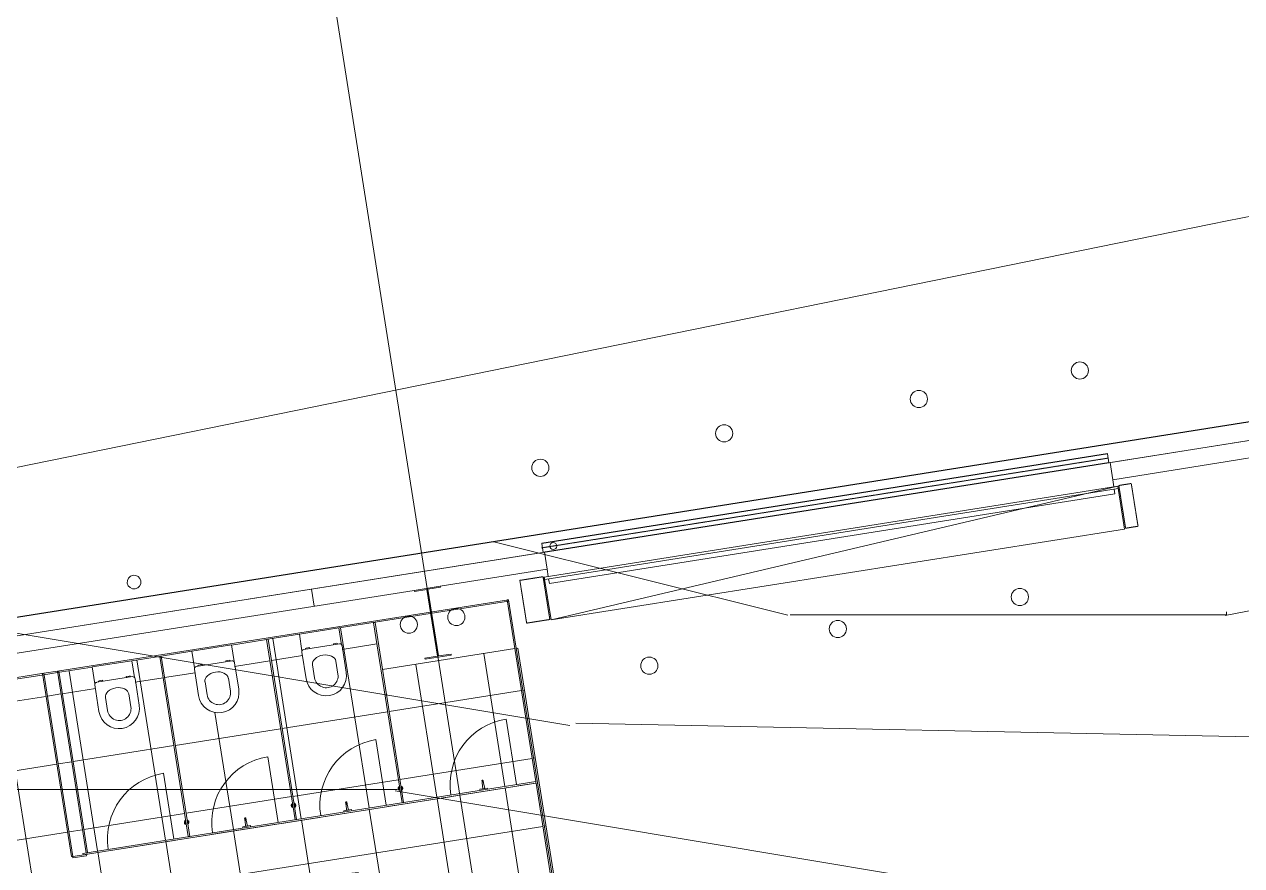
# Model space of a CAD drawing. Header units: millimetres. Extents: x 674 to 609626, y -20132 to 4061356.
# Drawn here: x 505561 to 516189, y 4037601 to 4044944 of the extents above; entities that cross this region are included whole.
import ezdxf

# ---------------------------------------------------------------- set-up
doc = ezdxf.new("R2010")
doc.units = ezdxf.units.MM
for name, pattern in [('Dash Small', [9, 3, -1.5, 3, -1.5]), ('Hidden', [6, 4, -2]), ('Hidden_2_', [4, 3, -1])]:
    doc.linetypes.add(name, pattern=pattern)
for name, color, linetype, lineweight in [('A-000-M_MASS', 13, 'Continuous', 25), ('A-000-MH_MASS', 13, 'Hidden_2_', 25), ('A-010-M_LINE', 90, 'Continuous', 18), ('A-230-H-FLOOR', 190, 'Continuous', 13), ('A-230-M_FLOOR', 192, 'Continuous', 13), ('A-325-M_DOOR', 31, 'Continuous', 13), ('A-325-M_DOOR_PANEL', 31, 'Continuous', 13), ('A-700-M_FFE', 30, 'Continuous', 13), ('C-953-M_PARKING', 70, 'Continuous', 13), ('F-670-M_FSP', 13, 'Continuous', 13), ('M-520-M_DRAINAGE_FW', 2, 'Continuous', 13), ('S-280-M_STRUCT_FRAME', 12, 'Continuous', 13), ('Z-030-M_GRID', 191, 'Continuous', 13), ('Z-060-M_DETAIL', 92, 'Continuous', 25)]:
    doc.layers.add(name, color=color, linetype=linetype, lineweight=lineweight)

# ---------------------------------------------------------------- blocks, each defined once
blk = doc.blocks.new('Hydrant_double6 - Hydrant_double-1019398-S0_021 - ROOF LOADING PLAN')
at = {"layer": 'F-670-M_FSP', "lineweight": 5}
for start, end in [(19.0004, 199.0004), (199.0004, 19.0004)]:
    blk.add_arc((-2397820, 3973209), 60, start, end, dxfattribs=at)
blk = doc.blocks.new('Structural Framing 16 - Structural Framing 1-1145737-S0_021 - ROOF LOADING PLAN')
at = {"layer": 'S-280-M_STRUCT_FRAME', "lineweight": 5}
for p, q in [((-2315487, 4040040), (-2315714, 4040004)), ((-2315714, 4040004), (-2315713, 4039995)), ((-2315713, 4039995), (-2315604, 4040012)), ((-2315604, 4040012), (-2315512, 4039429)), ((-2315594, 4040013), (-2315486, 4040031)), ((-2315502, 4039431), (-2315594, 4040013)), ((-2315486, 4040031), (-2315487, 4040040)), ((-2315512, 4039429), (-2315621, 4039412)), ((-2315619, 4039402), (-2315392, 4039438)), ((-2315393, 4039448), (-2315502, 4039431)), ((-2315392, 4039438), (-2315393, 4039448)), ((-2315621, 4039412), (-2315619, 4039402))]:
    blk.add_line(p, q, dxfattribs=at)
blk = doc.blocks.new('Downpipe - L Spreader - Default-3252556-S0_021 - ROOF LOADING PLAN')
at = {"layer": 'M-520-M_DRAINAGE_FW', "lineweight": 5}
for start, end in [(0, 180), (180, 0)]:
    blk.add_arc((-40, 150), 75, start, end, dxfattribs=at)
blk = doc.blocks.new('Door-Roller-Standard - D07_5000x3000x20-Flat-Standard Motor-Anodised Clear 2-2276732-S0_021 - ROOF LOADING PLAN')
at = {"layer": 'A-325-M_DOOR', "linetype": 'Dash Small', "lineweight": 5}
for p, q in [((-2750, -104), (-2750, -482)), ((-2545, -104), (-2750, -104)), ((-2545, -482), (-2545, -104)), ((2545, -104), (2655, -104)), ((2545, -482), (2545, -104)), ((2655, -104), (2655, -482)), ((-2750, -482), (-2545, -482)), ((2655, -482), (2545, -482))]:
    blk.add_line(p, q, dxfattribs=at)
blk = doc.blocks.new('X_Door-Panel-Roller-Standard - Standard-3126884-S0_021 - ROOF LOADING PLAN')
at = {"layer": 'A-325-M_DOOR', "lineweight": 5}
for p, q in [((-2535, -368), (2535, 10)), ((-2535, -368), (-2535, 10)), ((-2535, 10), (2535, 10)), ((2535, 10), (2535, -368)), ((2535, -368), (-2535, -368))]:
    blk.add_line(p, q, dxfattribs=at)
at = {"layer": 'A-325-M_DOOR_PANEL', "lineweight": 5}
for p, q in [((2535, 10), (-2535, 10)), ((-2535, 10), (-2535, -10)), ((2535, -10), (2535, 10)), ((-2535, -10), (2535, -10))]:
    blk.add_line(p, q, dxfattribs=at)
blk = doc.blocks.new('Bollard_Typical - 150mm Diameter - BOL002 _removable_-1561748-S0_021 - ROOF LOADING PLAN')
at = {"layer": 'C-953-M_PARKING', "lineweight": 5}
for start, end in [(360, 180), (180, 0)]:
    blk.add_arc((1.2, -75), 75, start, end, dxfattribs=at)
blk = doc.blocks.new('Bollard_Typical - 150mm Diameter - BOL001 _fixed_-1895789-S0_021 - ROOF LOADING PLAN')
at = {"layer": 'C-953-M_PARKING', "lineweight": 5}
for start, end in [(360, 180), (180, 0)]:
    blk.add_arc((1.2, -75), 75, start, end, dxfattribs=at)
blk = doc.blocks.new('aba - Plumbing Fixtures - Strip Drain - Stormtech - Custom Ass - FLW003 _Doors_-2276734-S0_021 - ROOF LOADING PLAN')
at = {"layer": 'A-000-M_MASS', "lineweight": 5}
blk.add_circle((0, -95), 30, dxfattribs=at)
at = {"layer": 'A-000-MH_MASS', "linetype": 'Hidden', "lineweight": 5}
blk.add_line((0, 10), (0, -5000), dxfattribs=at)
at = {"layer": 'M-520-M_DRAINAGE_FW', "lineweight": 5}
for p, q in [((-41, 0), (-41, -5000)), ((-38, -5000), (-38, 0)), ((0, 0), (0, -5000)), ((38, 0), (41, 0)), ((38, 0), (38, -5000)), ((41, 0), (41, -5000)), ((41, -5000), (38, -5000))]:
    blk.add_line(p, q, dxfattribs=at)
blk = doc.blocks.new('MTL_HEAVY-DUTY ROBE HOOK - B-2116 - MTL_HEAVY-DUTY ROBE HOOK - B-2116-V142-S0_021 - ROOF LOADING PLAN')
at = {"layer": 'A-700-M_FFE', "lineweight": 5}
for p, q in [((-35, 0), (-34, -10)), ((34, -10), (-34, -10)), ((34, -10), (-34, -10)), ((-8, -10), (-5, -62)), ((-8, -10), (8, -10)), ((-8, -10), (8, -10)), ((-5, -65), (-5, -67)), ((-5, -67), (-5, -69)), ((4, -10), (-4, -10)), ((4, -10), (-4, -10)), ((1, -10), (-1, -10)), ((-1, -10), (1, -10)), ((1, -67), (-1, -67)), ((1, -67), (-1, -67)), ((5, -62), (8, -10)), ((5, -67), (5, -65)), ((5, -69), (5, -67)), ((34, -10), (35, 0))]:
    blk.add_line(p, q, dxfattribs=at)
at = {"layer": 'A-700-M_FFE', "lineweight": 5, "flags": 128}
for points in [[(-5, -65), (-5, -63), (-5, -62)], [(-5, -79), (-5, -79), (-5, -79), (-5, -79), (-5, -79), (-5, -79), (-5, -79), (-5, -78), (-5, -78), (-5, -78), (-5, -78), (-5, -78), (-5, -78), (-5, -77), (-5, -77), (-5, -77), (-5, -77), (-5, -77), (-5, -76), (-5, -76), (-5, -76), (-5, -75), (-5, -75), (-5, -75), (-5, -74), (-5, -74), (-5, -74), (-5, -73), (-5, -73), (-5, -73), (-5, -72), (-5, -72), (-5, -71), (-5, -71), (-5, -71), (-5, -70), (-5, -70), (-5, -70), (-5, -69), (-5, -69)], [(0, -73), (-5, -76), (-5, -82), (0, -85)], [(0, -84), (0, -84), (0, -84), (-1, -84), (-1, -84), (-1, -84), (-1, -84), (-1, -84), (-2, -84), (-2, -84), (-2, -84), (-2, -84), (-2, -83), (-2, -83), (-3, -83), (-3, -83), (-3, -83), (-3, -83), (-3, -83), (-3, -83), (-4, -82), (-4, -82), (-4, -82), (-4, -82), (-4, -82), (-4, -82), (-4, -82), (-4, -81), (-5, -81), (-5, -81), (-5, -81), (-5, -81), (-5, -80), (-5, -80), (-5, -80), (-5, -80), (-5, -80), (-5, -79), (-5, -79), (-5, -79), (-5, -79)], [(0, -85), (5, -82), (5, -76), (0, -73)], [(5, -79), (5, -79), (5, -79), (5, -80), (5, -80), (5, -80), (5, -80), (5, -80), (5, -81), (5, -81), (5, -81), (5, -81), (4, -81), (4, -81), (4, -82), (4, -82), (4, -82), (4, -82), (4, -82), (4, -82), (3, -83), (3, -83), (3, -83), (3, -83), (3, -83), (3, -83), (3, -83), (2, -83), (2, -84), (2, -84), (2, -84), (2, -84), (1, -84), (1, -84), (1, -84), (1, -84), (1, -84), (0, -84), (0, -84), (0, -84), (0, -84)], [(5, -62), (5, -64), (5, -65)], [(5, -69), (5, -69), (5, -70), (5, -70), (5, -71), (5, -71), (5, -71), (5, -72), (5, -72), (5, -73), (5, -73), (5, -73), (5, -74), (5, -74), (5, -74), (5, -75), (5, -75), (5, -75), (5, -76), (5, -76), (5, -76), (5, -76), (5, -77), (5, -77), (5, -77), (5, -77), (5, -78), (5, -78), (5, -78), (5, -78), (5, -78), (5, -78), (5, -79), (5, -79), (5, -79), (5, -79), (5, -79), (5, -79), (5, -79), (5, -79)]]:
    blk.add_lwpolyline(points, dxfattribs=at)
at = {"layer": 'A-700-M_FFE', "lineweight": 5}
for start, end in [(90, 270), (270, 90)]:
    blk.add_arc((0, -79), 6, start, end, dxfattribs=at)
blk = doc.blocks.new('MTL_HEAVY-DUTY ROBE HOOK - B-2116 - MTL_HEAVY-DUTY ROBE HOOK - B-2116-V143-S0_021 - ROOF LOADING PLAN')
at = {"layer": 'A-700-M_FFE', "lineweight": 5}
for p, q in [((-35, 0), (-34, -10)), ((34, -10), (-34, -10)), ((34, -10), (-34, -10)), ((-8, -10), (-5, -62)), ((-8, -10), (8, -10)), ((-8, -10), (8, -10)), ((-5, -65), (-5, -67)), ((-5, -67), (-5, -69)), ((4, -10), (-4, -10)), ((4, -10), (-4, -10)), ((1, -10), (-1, -10)), ((-1, -10), (1, -10)), ((1, -67), (-1, -67)), ((1, -67), (-1, -67)), ((5, -62), (8, -10)), ((5, -67), (5, -65)), ((5, -69), (5, -67)), ((34, -10), (35, 0))]:
    blk.add_line(p, q, dxfattribs=at)
at = {"layer": 'A-700-M_FFE', "lineweight": 5, "flags": 128}
for points in [[(-5, -65), (-5, -63), (-5, -62)], [(-5, -79), (-5, -79), (-5, -79), (-5, -79), (-5, -79), (-5, -79), (-5, -79), (-5, -78), (-5, -78), (-5, -78), (-5, -78), (-5, -78), (-5, -78), (-5, -77), (-5, -77), (-5, -77), (-5, -77), (-5, -77), (-5, -76), (-5, -76), (-5, -76), (-5, -75), (-5, -75), (-5, -75), (-5, -74), (-5, -74), (-5, -74), (-5, -73), (-5, -73), (-5, -73), (-5, -72), (-5, -72), (-5, -71), (-5, -71), (-5, -71), (-5, -70), (-5, -70), (-5, -70), (-5, -69), (-5, -69)], [(0, -73), (-5, -76), (-5, -82), (0, -85)], [(0, -84), (0, -84), (0, -84), (-1, -84), (-1, -84), (-1, -84), (-1, -84), (-1, -84), (-2, -84), (-2, -84), (-2, -84), (-2, -84), (-2, -83), (-2, -83), (-3, -83), (-3, -83), (-3, -83), (-3, -83), (-3, -83), (-3, -83), (-4, -82), (-4, -82), (-4, -82), (-4, -82), (-4, -82), (-4, -82), (-4, -82), (-4, -81), (-5, -81), (-5, -81), (-5, -81), (-5, -81), (-5, -80), (-5, -80), (-5, -80), (-5, -80), (-5, -80), (-5, -79), (-5, -79), (-5, -79), (-5, -79)], [(0, -85), (5, -82), (5, -76), (0, -73)], [(5, -79), (5, -79), (5, -79), (5, -80), (5, -80), (5, -80), (5, -80), (5, -80), (5, -81), (5, -81), (5, -81), (5, -81), (4, -81), (4, -81), (4, -82), (4, -82), (4, -82), (4, -82), (4, -82), (4, -82), (3, -83), (3, -83), (3, -83), (3, -83), (3, -83), (3, -83), (3, -83), (2, -83), (2, -84), (2, -84), (2, -84), (2, -84), (1, -84), (1, -84), (1, -84), (1, -84), (1, -84), (0, -84), (0, -84), (0, -84), (0, -84)], [(5, -62), (5, -64), (5, -65)], [(5, -69), (5, -69), (5, -70), (5, -70), (5, -71), (5, -71), (5, -71), (5, -72), (5, -72), (5, -73), (5, -73), (5, -73), (5, -74), (5, -74), (5, -74), (5, -75), (5, -75), (5, -75), (5, -76), (5, -76), (5, -76), (5, -76), (5, -77), (5, -77), (5, -77), (5, -77), (5, -78), (5, -78), (5, -78), (5, -78), (5, -78), (5, -78), (5, -79), (5, -79), (5, -79), (5, -79), (5, -79), (5, -79), (5, -79), (5, -79)]]:
    blk.add_lwpolyline(points, dxfattribs=at)
at = {"layer": 'A-700-M_FFE', "lineweight": 5}
for start, end in [(90, 270), (270, 90)]:
    blk.add_arc((0, -79), 6, start, end, dxfattribs=at)
blk = doc.blocks.new('MTL_HEAVY-DUTY ROBE HOOK - B-2116 - MTL_HEAVY-DUTY ROBE HOOK - B-2116-V144-S0_021 - ROOF LOADING PLAN')
at = {"layer": 'A-700-M_FFE', "lineweight": 5}
for p, q in [((-35, 0), (-34, -10)), ((34, -10), (-34, -10)), ((34, -10), (-34, -10)), ((-8, -10), (-5, -62)), ((-8, -10), (8, -10)), ((-8, -10), (8, -10)), ((-5, -65), (-5, -67)), ((-5, -67), (-5, -69)), ((4, -10), (-4, -10)), ((4, -10), (-4, -10)), ((1, -10), (-1, -10)), ((-1, -10), (1, -10)), ((1, -67), (-1, -67)), ((1, -67), (-1, -67)), ((5, -62), (8, -10)), ((5, -67), (5, -65)), ((5, -69), (5, -67)), ((34, -10), (35, 0))]:
    blk.add_line(p, q, dxfattribs=at)
at = {"layer": 'A-700-M_FFE', "lineweight": 5, "flags": 128}
for points in [[(-5, -65), (-5, -63), (-5, -62)], [(-5, -79), (-5, -79), (-5, -79), (-5, -79), (-5, -79), (-5, -79), (-5, -79), (-5, -78), (-5, -78), (-5, -78), (-5, -78), (-5, -78), (-5, -78), (-5, -77), (-5, -77), (-5, -77), (-5, -77), (-5, -77), (-5, -76), (-5, -76), (-5, -76), (-5, -75), (-5, -75), (-5, -75), (-5, -74), (-5, -74), (-5, -74), (-5, -73), (-5, -73), (-5, -73), (-5, -72), (-5, -72), (-5, -71), (-5, -71), (-5, -71), (-5, -70), (-5, -70), (-5, -70), (-5, -69), (-5, -69)], [(0, -73), (-5, -76), (-5, -82), (0, -85)], [(0, -84), (0, -84), (0, -84), (-1, -84), (-1, -84), (-1, -84), (-1, -84), (-1, -84), (-2, -84), (-2, -84), (-2, -84), (-2, -84), (-2, -83), (-2, -83), (-3, -83), (-3, -83), (-3, -83), (-3, -83), (-3, -83), (-3, -83), (-4, -82), (-4, -82), (-4, -82), (-4, -82), (-4, -82), (-4, -82), (-4, -82), (-4, -81), (-5, -81), (-5, -81), (-5, -81), (-5, -81), (-5, -80), (-5, -80), (-5, -80), (-5, -80), (-5, -80), (-5, -79), (-5, -79), (-5, -79), (-5, -79)], [(0, -85), (5, -82), (5, -76), (0, -73)], [(5, -79), (5, -79), (5, -79), (5, -80), (5, -80), (5, -80), (5, -80), (5, -80), (5, -81), (5, -81), (5, -81), (5, -81), (4, -81), (4, -81), (4, -82), (4, -82), (4, -82), (4, -82), (4, -82), (4, -82), (3, -83), (3, -83), (3, -83), (3, -83), (3, -83), (3, -83), (3, -83), (2, -83), (2, -84), (2, -84), (2, -84), (2, -84), (1, -84), (1, -84), (1, -84), (1, -84), (1, -84), (0, -84), (0, -84), (0, -84), (0, -84)], [(5, -62), (5, -64), (5, -65)], [(5, -69), (5, -69), (5, -70), (5, -70), (5, -71), (5, -71), (5, -71), (5, -72), (5, -72), (5, -73), (5, -73), (5, -73), (5, -74), (5, -74), (5, -74), (5, -75), (5, -75), (5, -75), (5, -76), (5, -76), (5, -76), (5, -76), (5, -77), (5, -77), (5, -77), (5, -77), (5, -78), (5, -78), (5, -78), (5, -78), (5, -78), (5, -78), (5, -79), (5, -79), (5, -79), (5, -79), (5, -79), (5, -79), (5, -79), (5, -79)]]:
    blk.add_lwpolyline(points, dxfattribs=at)
at = {"layer": 'A-700-M_FFE', "lineweight": 5}
for start, end in [(90, 270), (270, 90)]:
    blk.add_arc((0, -79), 6, start, end, dxfattribs=at)
blk = doc.blocks.new('WALL_FINISH - M-TIL2 Wall Tile-3194670-S0_021 - ROOF LOADING PLAN')
at = {"layer": 'A-000-M_MASS', "lineweight": 5}
for p, q in [((2069, 0), (0, 0)), ((0, 0), (0, -12)), ((2069, -12), (2069, 0)), ((500, -12), (919, -12)), ((1357, -12), (2069, -12))]:
    blk.add_line(p, q, dxfattribs=at)
blk = doc.blocks.new('WALL_FINISH - M-TIL2 Wall Tile-2727532-S0_021 - ROOF LOADING PLAN')
at = {"layer": 'A-000-M_MASS', "lineweight": 5}
for p, q in [((1618, 0), (0, 0)), ((0, 0), (0, -12)), ((1618, -12), (1618, 0)), ((0, -12), (1618, -12))]:
    blk.add_line(p, q, dxfattribs=at)
blk = doc.blocks.new('WALL_FINISH - M-TIL2 Wall Tile-V136-S0_021 - ROOF LOADING PLAN')
at = {"layer": 'A-000-M_MASS', "lineweight": 5}
for p, q in [((120, 0), (0, 0)), ((0, 0), (0, -12)), ((120, -12), (120, 0)), ((0, -12), (120, -12))]:
    blk.add_line(p, q, dxfattribs=at)
blk = doc.blocks.new('WALL_FINISH - M-TIL2 Wall Tile-V145-S0_021 - ROOF LOADING PLAN')
at = {"layer": 'A-000-M_MASS', "lineweight": 5}
for p, q in [((0, 0), (0, -12)), ((1618, 0), (13, 0)), ((1618, -12), (1618, 0)), ((13, -12), (1618, -12))]:
    blk.add_line(p, q, dxfattribs=at)
blk = doc.blocks.new('WALL_FINISH - M-TIL2 Wall Tile-2942505-S0_021 - ROOF LOADING PLAN')
at = {"layer": 'A-000-M_MASS', "lineweight": 5}
for p, q in [((3987, 0), (0, 0)), ((0, 0), (0, -12)), ((3987, -12), (3987, 0)), ((0, -12), (307, -12)), ((657, -12), (902, -12)), ((915, -12), (1187, -12)), ((1537, -12), (1847, -12)), ((1860, -12), (2138, -12)), ((2488, -12), (3987, -12))]:
    blk.add_line(p, q, dxfattribs=at)
blk = doc.blocks.new('WALL_FINISH - M-TIL2 Wall Tile-2727529-S0_021 - ROOF LOADING PLAN')
at = {"layer": 'A-000-M_MASS', "lineweight": 5}
for p, q in [((4720, 0), (0, 0)), ((0, 0), (0, -12)), ((4720, -12), (4720, 0)), ((0, -12), (1605, -12)), ((1618, -12), (3117, -12)), ((3130, -12), (4720, -12))]:
    blk.add_line(p, q, dxfattribs=at)
blk = doc.blocks.new('766100W_BK_File_Rfa_149477_ori_2017Feb14134504 - Liano-2527012-S0_021 - ROOF LOADING PLAN')
at = {"layer": 'M-520-M_DRAINAGE_FW', "lineweight": 5}
for p, q in [((-2381229, 3975038), (-2381560, 3974924)), ((-2381181, 3974898), (-2381229, 3975038)), ((-2381560, 3974924), (-2381512, 3974784)), ((-2381200, 3974902), (-2381499, 3974799)), ((-2381253, 3974894), (-2381225, 3974903)), ((-2381452, 3974825), (-2381480, 3974815)), ((-2381449, 3974816), (-2381452, 3974825)), ((-2381250, 3974884), (-2381253, 3974894)), ((-2381099, 3974668), (-2381175, 3974889)), ((-2381511, 3974774), (-2381435, 3974552)), ((-2381205, 3974748), (-2381168, 3974639)), ((-2381400, 3974681), (-2381363, 3974572))]:
    blk.add_line(p, q, dxfattribs=at)
for centre, radius, start, end in [((-2381222, 3974894), 9.93, 21.1309, 109), ((-2381194, 3974883), 19.9, 19, 109), ((-2381194, 3974883), 19.9, 19, 49.4243), ((-2381492, 3974780), 19.9, 109, 199), ((-2381477, 3974806), 9.93, 109, 196.8691), ((-2381492, 3974780), 19.9, 168.5757, 199), ((-2381267, 3974610), 178, 199, 19), ((-2381265, 3974606), 103, 198.998, 19)]:
    blk.add_arc(centre, radius, start, end, dxfattribs=at)
blk.add_ellipse((-2381303, 3974714), major_axis=(97.6, 33.6), ratio=0.677893, start_param=0, end_param=3.137977, dxfattribs=at)
blk = doc.blocks.new('Toilet Partition_4 cubicles with shower - Toilet Partition_4 cubicles with shower-3227779-S0_021 - ROOF LOADING PLAN')
at = {"layer": 'A-700-M_FFE', "lineweight": 5}
for p, q in [((-938, 1606), (-951, 1606)), ((-951, 1606), (-951, 13)), ((-938, 13), (-938, 1606)), ((7, 1606), (-6, 1606)), ((-6, 1606), (-6, 13)), ((7, 13), (7, 1606)), ((952, 1603), (939, 1603)), ((939, 1603), (939, 13)), ((952, 13), (952, 1603)), ((-1078, 13), (-1078, 593)), ((-156, 13), (-156, 593)), ((800, 13), (800, 593)), ((1951, 13), (1951, 593)), ((2121, 13), (-1883, 13)), ((-1883, 13), (-1883, 0)), ((-1883, 0), (2121, 0)), ((-1658, 0), (-1078, 0)), ((-1067, 0), (-746, 0)), ((-951, 13), (-938, 13)), ((-736, 0), (-156, 0)), ((-146, 0), (208, 0)), ((-6, 13), (7, 13)), ((221, 0), (800, 0)), ((810, 0), (1362, 0)), ((939, 13), (952, 13)), ((1371, 0), (1951, 0)), ((1961, 0), (2121, 0)), ((2121, 0), (2121, 13))]:
    blk.add_line(p, q, dxfattribs=at)
for centre, radius, start, end in [((-1078, 13), 580, 89.9996, 179.9853), ((-156, 13), 580, 89.9996, 179.9853), ((800, 13), 580, 89.9996, 179.9853), ((1951, 13), 580, 89.9996, 179.9853), ((-945, 139), 20, 109, 199), ((-945, 139), 20, 154, 184), ((-945, 139), 20, 199, 244), ((-945, 139), 15, 124, 199), ((-945, 139), 15, 169, 184), ((-945, 139), 15, 199, 244), ((-945, 139), 15, 214, 244), ((-945, 139), 10, 169, 184), ((-945, 139), 20, 19, 79), ((-945, 139), 20, 49, 79), ((-945, 139), 15, 289, 19), ((-945, 139), 15, 289, 304), ((-945, 139), 15, 19, 64), ((-945, 139), 15, 49, 64), ((-945, 139), 20, 289, 19), ((-945, 139), 20, 289, 304), ((-945, 139), 15, 349, 4), ((-945, 139), 20, 334, 4), ((0, 139), 20, 109, 199), ((0, 139), 20, 139, 199), ((0, 139), 20, 199, 244), ((0, 139), 15, 109, 199), ((0, 139), 15, 109, 184), ((0, 139), 15, 199, 244), ((0, 139), 20, 229, 244), ((0, 139), 15, 214, 244), ((0, 139), 10, 124, 139), ((0, 139), 10, 124, 139), ((0, 139), 15, 289, 19), ((0, 139), 15, 289, 304), ((0, 139), 15, 19, 64), ((0, 139), 15, 19, 64), ((0, 139), 10, 34, 49), ((0, 139), 10, 34, 49), ((0, 139), 20, 289, 19), ((0, 139), 20, 19, 64), ((0, 139), 20, 49, 64), ((0, 139), 15, 334, 19), ((0, 139), 20, 319, 4), ((945, 139), 20, 109, 199), ((945, 139), 20, 154, 184), ((945, 139), 20, 199, 244), ((945, 139), 15, 124, 199), ((945, 139), 15, 199, 244), ((945, 139), 15, 214, 244), ((945, 139), 20, 19, 79), ((945, 139), 20, 49, 79), ((945, 139), 15, 289, 19), ((945, 139), 15, 289, 304), ((945, 139), 15, 19, 64), ((945, 139), 15, 49, 64), ((945, 139), 20, 289, 19), ((945, 139), 20, 319, 4)]:
    blk.add_arc(centre, radius, start, end, dxfattribs=at)
blk = doc.blocks.new('25021-APA-ZZ-ZZ-M3-AR-000001_V3_rvt-2-S0_021 - ROOF LOADING PLAN')
at = {"layer": 'A-230-H-FLOOR', "lineweight": 5}
h = blk.add_hatch(dxfattribs=at)
h.set_pattern_fill('FP_38', color=256, style=0, pattern_type=2)
h.set_pattern_definition([(9, (-2322025.1, 4036485.4), (-93.86, 592.613), []), (99, (-2322025.1, 4036485.4), (-592.613, -93.86), [])])
h.paths.add_polyline_path([(-2318051, 4036266), (-2318867, 4036137), (-2318616, 4034553), (-2318628, 4034551), (-2318879, 4036135), (-2318998, 4036116), (-2318999, 4036128), (-2317964, 4036292), (-2317962, 4036280)])
h.paths.add_polyline_path([(-2318577, 4037700), (-2318575, 4037688), (-2318694, 4037669), (-2318696, 4037681), (-2318605, 4037695)])
h.paths.add_polyline_path([(-2320048, 4036246), (-2320036, 4036248), (-2320017, 4036130), (-2320029, 4036128), (-2320037, 4036179)])
h.paths.add_polyline_path([(-2320366, 4034271), (-2314139, 4035258), (-2314810, 4039500), (-2314825, 4039497), (-2314154, 4035260), (-2317712, 4034697), (-2317962, 4036267), (-2318049, 4036253), (-2318051, 4036266), (-2314417, 4036842), (-2314651, 4038322), (-2318607, 4037700), (-2318608, 4037708), (-2318579, 4037713), (-2318830, 4039298), (-2318949, 4039280), (-2318696, 4037681), (-2318707, 4037679), (-2318961, 4039266), (-2319650, 4039156), (-2319648, 4039143), (-2320080, 4039075), (-2320083, 4039088), (-2320496, 4039020), (-2320059, 4036257), (-2320049, 4036254), (-2320048, 4036246), (-2320551, 4036168), (-2320992, 4038956), (-2321105, 4038938), (-2321096, 4038880), (-2321064, 4038885), (-2321017, 4038588), (-2321049, 4038583), (-2320369, 4034294)])
h.paths.add_polyline_path([(-2320254, 4034294), (-2320530, 4036048), (-2320029, 4036128), (-2320027, 4036116), (-2320518, 4036036), (-2320242, 4034308), (-2318761, 4034545), (-2319009, 4036114), (-2318998, 4036116), (-2318747, 4034533), (-2320242, 4034296)])
h.paths.add_polyline_path([(-2318492, 4034573), (-2318504, 4034582), (-2318532, 4034938), (-2318525, 4034962), (-2318501, 4034994), (-2318492, 4035002), (-2318473, 4035013), (-2318449, 4035020), (-2318105, 4035070), (-2318084, 4035066), (-2318062, 4035054), (-2318031, 4035020), (-2318029, 4035017), (-2318021, 4034994), (-2317946, 4034670), (-2317954, 4034658), (-2318021, 4034648)])
h.paths.add_polyline_path([(-2317702, 4034710), (-2317452, 4034750), (-2317516, 4035188), (-2317506, 4035228), (-2317481, 4035272), (-2317443, 4035308), (-2317400, 4035330), (-2317368, 4035340), (-2317322, 4035341), (-2317277, 4035330), (-2317236, 4035308), (-2317198, 4035269), (-2317178, 4035237), (-2317165, 4035192), (-2317106, 4034805), (-2316844, 4034846), (-2317074, 4036272), (-2317085, 4036283), (-2317075, 4036304), (-2317091, 4036405), (-2317609, 4036323), (-2317608, 4036276), (-2317613, 4036275), (-2317621, 4036321), (-2317949, 4036269), (-2317713, 4034785)])
h.paths.add_polyline_path([(-2316832, 4034848), (-2316569, 4034890), (-2316632, 4035316), (-2316622, 4035356), (-2316595, 4035402), (-2316559, 4035436), (-2316516, 4035458), (-2316484, 4035468), (-2316438, 4035469), (-2316392, 4035458), (-2316352, 4035436), (-2316314, 4035397), (-2316294, 4035365), (-2316281, 4035320), (-2316222, 4034945), (-2315962, 4034986), (-2316188, 4036408), (-2316199, 4036413), (-2316199, 4036483), (-2316209, 4036545), (-2316701, 4036466), (-2316699, 4036420), (-2316704, 4036419), (-2316713, 4036465), (-2317078, 4036407), (-2317057, 4036299), (-2317046, 4036283), (-2317054, 4036253), (-2316899, 4035272)])
h.paths.add_polyline_path([(-2315949, 4034988), (-2315687, 4035029), (-2315749, 4035456), (-2315740, 4035496), (-2315713, 4035542), (-2315676, 4035576), (-2315634, 4035598), (-2315601, 4035608), (-2315543, 4035606), (-2315510, 4035598), (-2315469, 4035576), (-2315430, 4035534), (-2315411, 4035504), (-2315398, 4035460), (-2315340, 4035084), (-2315079, 4035126), (-2315310, 4036548), (-2315321, 4036559), (-2315310, 4036581), (-2315326, 4036684), (-2315792, 4036611), (-2315790, 4036564), (-2315796, 4036567), (-2315804, 4036609), (-2316196, 4036547), (-2316179, 4036442), (-2316166, 4036436), (-2316167, 4036415), (-2316173, 4036404), (-2315994, 4035272)])
h.paths.add_polyline_path([(-2315067, 4035128), (-2314790, 4035172), (-2314854, 4035610), (-2314844, 4035650), (-2314817, 4035696), (-2314781, 4035730), (-2314739, 4035752), (-2314706, 4035762), (-2314651, 4035761), (-2314615, 4035752), (-2314574, 4035730), (-2314536, 4035691), (-2314516, 4035658), (-2314502, 4035606), (-2314444, 4035226), (-2314168, 4035272), (-2314415, 4036829), (-2314883, 4036754), (-2314882, 4036707), (-2314887, 4036707), (-2314895, 4036753), (-2315313, 4036686), (-2315293, 4036576), (-2315282, 4036559), (-2315290, 4036541), (-2315087, 4035258)])
h.paths.add_polyline_path([(-2317997, 4035517), (-2318046, 4035833), (-2317943, 4035844), (-2317897, 4035553), (-2318000, 4035537), (-2317996, 4035517)])
h.paths.add_polyline_path([(-2317608, 4036276), (-2317610, 4036322), (-2317620, 4036321), (-2317610, 4036285)])
h.paths.add_polyline_path([(-2316699, 4036420), (-2316702, 4036466), (-2316711, 4036465), (-2316701, 4036427)])
h.paths.add_polyline_path([(-2315790, 4036564), (-2315793, 4036610), (-2315803, 4036609), (-2315791, 4036567)])
h.paths.add_polyline_path([(-2314882, 4036707), (-2314884, 4036754), (-2314894, 4036753), (-2314884, 4036717)])
h.paths.add_polyline_path([(-2318567, 4037715), (-2317688, 4037854), (-2317707, 4037960), (-2317719, 4037970), (-2317716, 4037990), (-2317711, 4037997), (-2317937, 4039428), (-2318179, 4039389), (-2318115, 4038951), (-2318125, 4038911), (-2318147, 4038870), (-2318188, 4038831), (-2318231, 4038809), (-2318263, 4038799), (-2318309, 4038798), (-2318355, 4038809), (-2318395, 4038831), (-2318434, 4038870), (-2318453, 4038902), (-2318466, 4038947), (-2318525, 4039334), (-2318816, 4039284), (-2318572, 4037742)])
h.paths.add_polyline_path([(-2317675, 4037856), (-2316755, 4038002), (-2316772, 4038111), (-2316782, 4038114), (-2316786, 4038118), (-2316782, 4038172), (-2317004, 4039575), (-2317310, 4039527), (-2317246, 4039089), (-2317256, 4039049), (-2317283, 4039003), (-2317319, 4038969), (-2317361, 4038946), (-2317394, 4038937), (-2317450, 4038938), (-2317485, 4038946), (-2317526, 4038969), (-2317564, 4039008), (-2317584, 4039040), (-2317597, 4039085), (-2317656, 4039472), (-2317924, 4039430), (-2317697, 4037997), (-2317686, 4037991), (-2317681, 4037984), (-2317686, 4037968), (-2317692, 4037960), (-2317680, 4037886)])
h.paths.add_polyline_path([(-2317186, 4037996), (-2317181, 4037997), (-2317184, 4037987)])
h.paths.add_polyline_path([(-2316742, 4038004), (-2315821, 4038150), (-2315840, 4038256), (-2315852, 4038266), (-2315849, 4038286), (-2315844, 4038293), (-2316070, 4039723), (-2316371, 4039676), (-2316307, 4039237), (-2316317, 4039197), (-2316339, 4039157), (-2316380, 4039117), (-2316423, 4039095), (-2316455, 4039086), (-2316501, 4039084), (-2316546, 4039095), (-2316587, 4039117), (-2316625, 4039157), (-2316645, 4039189), (-2316663, 4039262), (-2316717, 4039621), (-2316991, 4039577), (-2316764, 4038144), (-2316754, 4038141), (-2316748, 4038132), (-2316759, 4038110), (-2316747, 4038035)])
h.paths.add_polyline_path([(-2316305, 4038136), (-2316300, 4038137), (-2316302, 4038128)])
h.paths.add_polyline_path([(-2315808, 4038152), (-2314653, 4038335), (-2314837, 4039495), (-2315992, 4039310), (-2315831, 4038292), (-2315821, 4038288), (-2315816, 4038275), (-2315825, 4038256), (-2315819, 4038216)])
h.paths.add_polyline_path([(-2315115, 4038324), (-2315110, 4038325), (-2315112, 4038315)])
at = {"layer": 'A-230-M_FLOOR', "lineweight": 5}
for p, q in [((-2308616, 4043228), (-2301652, 4044645)), ((-2309888, 4042969), (-2308758, 4043199)), ((-2308758, 4043199), (-2308616, 4043228)), ((-2314890, 4041952), (-2309888, 4042969)), ((-2315834, 4041760), (-2314890, 4041952)), ((-2326174, 4039656), (-2315834, 4041760)), ((-2305344, 4041647), (-2308617, 4041129)), ((-2308315, 4041328), (-2309595, 4041125)), ((-2309649, 4041117), (-2309662, 4041195)), ((-2309595, 4041125), (-2309649, 4041117)), ((-2309615, 4040970), (-2309639, 4041119)), ((-2308617, 4041129), (-2309615, 4040970)), ((-2309615, 4040970), (-2309605, 4040907)), ((-2309596, 4040847), (-2314534, 4040065)), ((-2309602, 4040887), (-2309596, 4040847)), ((-2314600, 4040413), (-2314588, 4040335)), ((-2314633, 4040328), (-2325995, 4038528)), ((-2314588, 4040335), (-2314633, 4040328)), ((-2314577, 4040336), (-2314554, 4040188)), ((-2314554, 4040188), (-2315487, 4040040)), ((-2314544, 4040125), (-2314554, 4040188)), ((-2314534, 4040065), (-2314541, 4040105)), ((-2315714, 4040004), (-2325972, 4038380)), ((-2316589, 4039866), (-2316612, 4040014)), ((-2314837, 4039495), (-2315992, 4039312)), ((-2314810, 4039500), (-2314825, 4039497)), ((-2314138, 4035258), (-2314810, 4039500)), ((-2318830, 4039298), (-2318949, 4039280)), ((-2318947, 4039268), (-2318828, 4039286))]:
    blk.add_line(p, q, dxfattribs=at)
at = {"layer": 'A-000-M_MASS', "color": 253, "lineweight": 5}
for name, p, rotation in [('WALL_FINISH - M-TIL2 Wall Tile-2942505-S0_021 - ROOF LOADING PLAN', (-2318830, 4039298), 9.000328388084682), ('WALL_FINISH - M-TIL2 Wall Tile-2727529-S0_021 - ROOF LOADING PLAN', (-2314892, 4039922), 279.0003283880837), ('WALL_FINISH - M-TIL2 Wall Tile-3194670-S0_021 - ROOF LOADING PLAN', (-2320992, 4038956), 9.000328388074964), ('WALL_FINISH - M-TIL2 Wall Tile-2727532-S0_021 - ROOF LOADING PLAN', (-2318949, 4039280), 279.0003283880789), ('WALL_FINISH - M-TIL2 Wall Tile-V145-S0_021 - ROOF LOADING PLAN', (-2318577, 4037700), 99.00032838809486), ('WALL_FINISH - M-TIL2 Wall Tile-V136-S0_021 - ROOF LOADING PLAN', (-2318696, 4037681), 9.000328388090008)]:
    blk.add_blockref(name, p, dxfattribs=dict(at, rotation=rotation))
at = {"layer": 'A-325-M_DOOR', "color": 253, "lineweight": 5, "rotation": 9.000328388161856}
for name, p in [('Door-Roller-Standard - D07_5000x3000x20-Flat-Standard Motor-Anodised Clear 2-2276732-S0_021 - ROOF LOADING PLAN', (-2312092, 4040624)), ('X_Door-Panel-Roller-Standard - Standard-3126884-S0_021 - ROOF LOADING PLAN', (-2312073, 4040506))]:
    blk.add_blockref(name, p, dxfattribs=at)
at = {"layer": 'A-700-M_FFE', "color": 253, "lineweight": 5}
for name, p, rotation in [('Toilet Partition_4 cubicles with shower - Toilet Partition_4 cubicles with shower-3227779-S0_021 - ROOF LOADING PLAN', (-2316746, 4037990), 9.000328388170885), ('MTL_HEAVY-DUTY ROBE HOOK - B-2116 - MTL_HEAVY-DUTY ROBE HOOK - B-2116-V144-S0_021 - ROOF LOADING PLAN', (-2315105, 4038263), 189.0019561535428), ('MTL_HEAVY-DUTY ROBE HOOK - B-2116 - MTL_HEAVY-DUTY ROBE HOOK - B-2116-V143-S0_021 - ROOF LOADING PLAN', (-2316295, 4038075), 189.0003283880984), ('MTL_HEAVY-DUTY ROBE HOOK - B-2116 - MTL_HEAVY-DUTY ROBE HOOK - B-2116-V142-S0_021 - ROOF LOADING PLAN', (-2317177, 4037935), 189.0019561535428)]:
    blk.add_blockref(name, p, dxfattribs=dict(at, rotation=rotation))
at = {"layer": 'C-953-M_PARKING', "color": 253, "lineweight": 5}
for name, p in [('Bollard_Typical - 150mm Diameter - BOL001 _fixed_-1895789-S0_021 - ROOF LOADING PLAN', (-2309903, 4041998)), ('Bollard_Typical - 150mm Diameter - BOL002 _removable_-1561748-S0_021 - ROOF LOADING PLAN', (-2311309, 4041749)), ('Bollard_Typical - 150mm Diameter - BOL002 _removable_-1561748-S0_021 - ROOF LOADING PLAN', (-2313009, 4041449)), ('Bollard_Typical - 150mm Diameter - BOL002 _removable_-1561748-S0_021 - ROOF LOADING PLAN', (-2314614, 4041149)), ('Bollard_Typical - 150mm Diameter - BOL002 _removable_-1561748-S0_021 - ROOF LOADING PLAN', (-2310427, 4040021)), ('Bollard_Typical - 150mm Diameter - BOL002 _removable_-1561748-S0_021 - ROOF LOADING PLAN', (-2312017, 4039742)), ('Bollard_Typical - 150mm Diameter - BOL002 _removable_-1561748-S0_021 - ROOF LOADING PLAN', (-2313663, 4039421))]:
    blk.add_blockref(name, p, dxfattribs=at)
at = {"layer": 'F-670-M_FSP', "color": 253, "lineweight": 5, "rotation": 349.9999212679971}
blk.add_blockref('Hydrant_double6 - Hydrant_double-1019398-S0_021 - ROOF LOADING PLAN', (-646715, -289150), dxfattribs=at)
at = {"layer": 'M-520-M_DRAINAGE_FW', "color": 253, "lineweight": 5}
for name, p, rotation in [('aba - Plumbing Fixtures - Strip Drain - Stormtech - Custom Ass - FLW003 _Doors_-2276734-S0_021 - ROOF LOADING PLAN', (-2314594, 4040376), 99.00032838971067), ('766100W_BK_File_Rfa_149477_ori_2017Feb14134504 - Liano-2527012-S0_021 - ROOF LOADING PLAN', (-661552, -288459), 350.0003283882437), ('766100W_BK_File_Rfa_149477_ori_2017Feb14134504 - Liano-2527012-S0_021 - ROOF LOADING PLAN', (-662491, -288607), 350.0003283882437), ('766100W_BK_File_Rfa_149477_ori_2017Feb14134504 - Liano-2527012-S0_021 - ROOF LOADING PLAN', (-663360, -288745), 350.0003283882437)]:
    blk.add_blockref(name, p, dxfattribs=dict(at, rotation=rotation))
for p in [(-2315306, 4039621), (-2315721, 4039555)]:
    blk.add_blockref('Downpipe - L Spreader - Default-3252556-S0_021 - ROOF LOADING PLAN', p, dxfattribs=at)
at = {"layer": 'S-280-M_STRUCT_FRAME', "color": 253, "lineweight": 5}
blk.add_blockref('Structural Framing 16 - Structural Framing 1-1145737-S0_021 - ROOF LOADING PLAN', (0, 0), dxfattribs=at)

msp = doc.modelspace()

# ---------------------------------------------------------------- hatches: boundary and pattern name
at = {"layer": 'Z-060-M_DETAIL', "lineweight": 18}
h = msp.add_hatch(dxfattribs=at)
h.set_pattern_fill('FP_47', color=212, style=0, pattern_type=2)
h.set_pattern_definition([(0, (2838205, 14859), (0, 19050), [3810, -15240]), (8.973, (2838395.3, 4572), (114299.86763, 19050.75234), [3664.344, -362769.7]), (5.71, (2838204.8, 5715), (171450.1697, 19048.22754), [3829.01, -187621.09]), (344.578, (2838204.8, 11430), (209550.09048, -57149.39309), [5730.85, -567354.28]), (353.66, (2838585.8, 17716.5), (19050.0059, 0.0726), [3450.11, -169054.96]), (345.069, (2839157.3, 6858), (76200.1328, -19049.43674), [2957.36, -292778.155]), (348.69, (2832489.8, 17907), (19050.0055, -0.026), [7770.914, -89365.4]), (5.71, (2838395.3, 2857.5), (171450.1697, 19048.22754), [1914.506, -189535.594]), (0, (2838205, 10858), (0, 19050), [1905, -17145]), (0, (2834395, 13144), (0, 19050), [5715, -13335]), (11.31, (2838204.8, 16002), (76199.9625, 19050.0844), [1942.72, -95193.59]), (2.726, (2836299.8, 8953.5), (381000.10497, 19047.92896), [4005.034, -396498.28]), (352.405, (2837252.3, 8382), (152399.864, -19050.9437), [2882.78, -285395.994]), (0, (2836300, 1143), (0, 19050), [3810, -15240]), (358.831, (2834394.8, 190.5), (19050.003886, 0.04767), [9336.44, -924307.905]), (0, (2834395, 14478), (0, 19050), [1905, -17145]), (0, (2836300, 16002), (0, 19050), [1905, -17145]), (0, (2827727, 17716), (0, 19050), [2857.5, -16192.5]), (350.538, (2832870.8, 18669), (19050.0018, 0.1071), [5793.83, -110082.79]), (0, (2826775, 18669), (0, 19050), [3810, -15240]), (0, (2824680, 1524), (0, 19050), [2095.5, -16954.5]), (0, (2834395, 2476), (0, 19050), [1905, -17145]), (0, (2824680, 3048), (0, 19050), [4000.5, -15049.5]), (5.44, (2834394.8, 4191), (190500.09392, 19048.9029), [4018.6, -397841.57]), (0, (2834585, 5715), (0, 19050), [3619.5, -15430.5]), (0, (2824680, 6096), (0, 19050), [2095.5, -16954.5]), (358.831, (2826965.3, 9144), (19050.003886, 0.04767), [9336.44, -924307.905]), (0, (2828680, 10858), (0, 19050), [1905, -17145]), (0, (2826775, 11430), (0, 19050), [1905, -17145]), (0, (2834395, 11430), (0, 19050), [3810, -15240]), (0, (2830585, 11811), (0, 19050), [1905, -17145]), (0, (2826775, 14097), (0, 19050), [3810, -15240]), (19.654, (2831918.3, 6096), (209549.7387, 76200.6277), [2831.99, -280366.584]), (11.31, (2828679.8, 11430), (76199.9625, 19050.0844), [1942.72, -95193.59]), (11.31, (2836299.8, 10477.5), (76199.9625, 19050.0844), [1942.72, -95193.59]), (5.71, (2830584.8, 17716.5), (171450.1697, 19048.22754), [1914.506, -189535.594]), (349.695, (2824679.3, 19050), (114299.93284, -19050.29807), [2129.85, -210855.59]), (348.69, (2826774.8, 1524), (19050.0055, -0.026), [1942.72, -95193.59]), (90, (2828680, 1143), (-19050, 1e-12), [25.146, -19024.854]), (346.608, (2824679.3, 11811), (323850.53616, -76197.15888), [4112.324, -407120.484]), (11.31, (2836299.8, 14478), (76199.9625, 19050.0844), [1942.72, -95193.59]), (10.305, (2836299.8, 2476.5), (95249.9298, 19050.25704), [2129.85, -210855.59]), (348.69, (2830584.8, 10858.5), (19050.0055, -0.026), [1942.72, -95193.59]), (348.69, (2832489.8, 11811), (19050.0055, -0.026), [1942.72, -95193.59]), (341.565, (2824679, 9906), (19049.996, -0.011), [2409.654, -57831.72]), (345.964, (2826775, 16383), (19049.9924, 0.0904), [7854.525, -70690.626]), (343.301, (2830584.8, 17716.5), (133350.13224, -38099.4153), [5966.63, -192921.16]), (0, (2830585, 18669), (0, 19050), [2286, -16764]), (345.964, (2828680, 3048), (19049.9924, 0.0904), [7854.525, -70690.626]), (345.964, (2826775, 4381.5), (19049.9924, 0.0904), [7854.525, -70690.626]), (345.964, (2826775, 6096), (19049.9924, 0.0904), [7854.525, -70690.626]), (349.695, (2824679.3, 14478), (114299.93284, -19050.29807), [2129.85, -210855.59]), (345.964, (2830585, 14097), (19049.9924, 0.0904), [3927.25, -74617.9]), (349.695, (2824679.3, 8382), (114299.93284, -19050.29807), [2129.85, -210855.59]), (357.614, (2834585.3, 7048.5), (19049.99934, -0.00945), [4575.96, -453020.716]), (349.695, (2832489.8, 10477.5), (114299.93284, -19050.29807), [2129.85, -210855.59]), (12.529, (2834585.3, 10096.5), (76199.9427, 19050.2525), [1756.315, -173876]), (349.563, (2824679.3, 7429.5), (209550.25959, -38098.257795), [7360.806, -728718.79]), (351.87, (2831918.3, 6096), (19049.9893, 0.0287), [2694.07, -132009.756]), (4.764, (2826774.8, 8001), (209549.86567, 19051.29977), [4587.85, -224804.516]), (0, (2831347, 8382), (0, 19050), [5905.5, -13144.5]), (344.745, (2824679.3, 16954.5), (76200.0281, -19049.8354), [2172.04, -215031.37]), (350.538, (2828679.8, 1143), (19050.0018, 0.1071), [5793.83, -110082.79]), (340.017, (2824679.3, 5143.5), (57150.0309, -19049.88714), [2229.745, -220744.77]), (0, (2840110, 16383), (0, 19050), [952.5, -18097.5]), (0, (2840110, 8001), (0, 19050), [1905, -17145]), (11.31, (2840109.8, 1143), (76199.9625, 19050.0844), [1942.72, -95193.59]), (0, (2840300, 3048), (0, 19050), [3429, -15621]), (343.301, (2840109.8, 13144.5), (133350.13224, -38099.4153), [1988.88, -196898.914]), (348.021, (2840300.3, 9144), (361950.39209, -76219.01641), [3505.33, -639139.77]), (90, (2840110, 1143), (-19050, 1e-12), [25.146, -19024.854]), (0, (2842015, 1524), (0, 19050), [1714.5, -17335.5]), (0, (2842015, 5144), (0, 19050), [1714.5, -17335.5]), (0, (2842015, 6096), (0, 19050), [1714.5, -17335.5]), (336.038, (2842014.8, 12573), (133350.4, -57148.8147), [1876.215, -185744.396]), (348.516, (2842014.8, 14859), (95249.899667, -19053.459981), [1749.514, -1242355.75]), (341.565, (2842015, 8001), (19049.996, -0.011), [1807.235, -58434.12]), (347.471, (2842014.8, 17335.5), (95249.9393, -19050.3251), [1756.315, -173876])])
h.paths.add_polyline_path([(504785, 3998893), (594725, 4013074), (592549, 4033144), (588465, 4052910), (498486, 4038659), (504213, 4002506)])

# ---------------------------------------------------------------- linework, layer by layer
at = {"layer": 'A-010-M_LINE', "lineweight": 25}
msp.add_line((588465, 4052910), (498486, 4038659), dxfattribs=at)
at = {"layer": 'Z-030-M_GRID'}
for p, q in [((497430, 4038329), (600721, 4054690)), ((524379, 3943422), (508142, 4045932))]:
    msp.add_line(p, q, dxfattribs=at)

# ---------------------------------------------------------------- block references
at = {"lineweight": 5}
msp.add_blockref('25021-APA-ZZ-ZZ-M3-AR-000001_V3_rvt-2-S0_021 - ROOF LOADING PLAN', (2824679, 0), dxfattribs=at)

doc.saveas('drawing.dxf')
